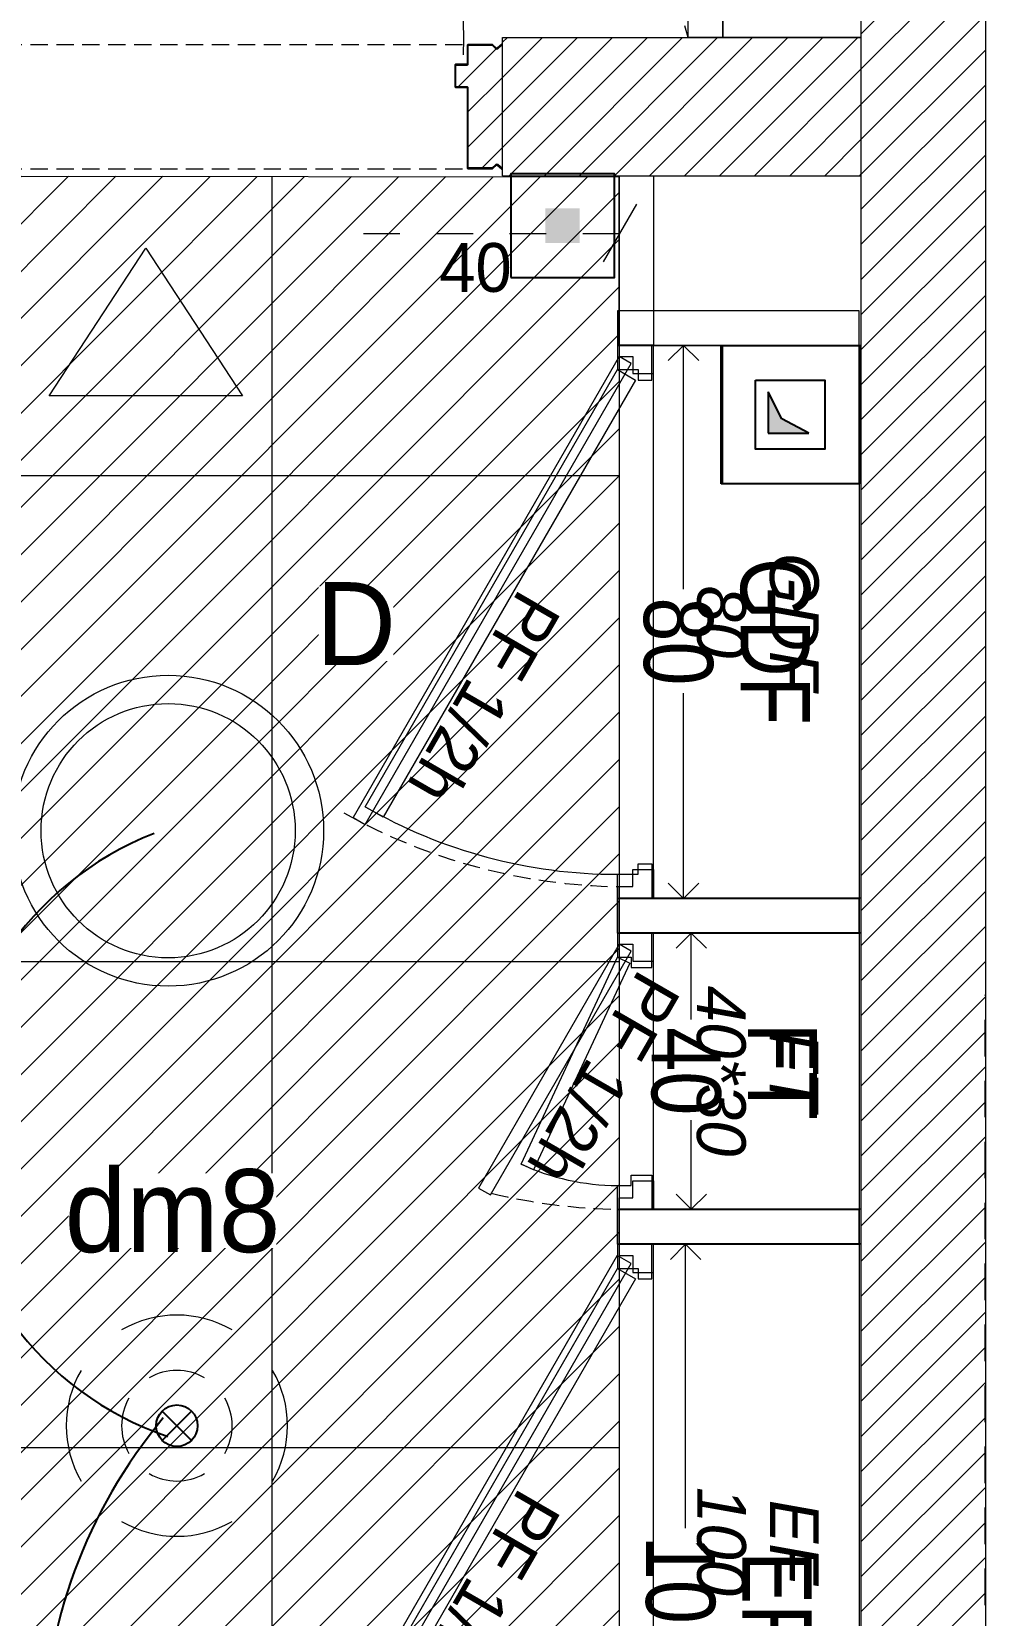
# Model space of a CAD drawing. Header units: centimetres. Extents: x 2666 to 9670, y 1889 to 5633.
# Drawn here: x 5065 to 5203, y 4479.7 to 4708.7 of the extents above; entities that cross this region are included whole.
import ezdxf

# ---------------------------------------------------------------- set-up
doc = ezdxf.new("R2010")
doc.units = ezdxf.units.CM
doc.header["$LTSCALE"] = 12.7
doc.header["$PDMODE"] = 1
doc.header["$PDSIZE"] = -2
for name, pattern in [('prlm_vmc', [0.282222, 0.141111, -0.141111]), ('Style de ligne -11', [0.694444, 0.41656, -0.277884]), ('Style de ligne -13', [0.295276, 0.19685, -0.098425]), ('Style de ligne -5', [0.41656, 0.13885, -0.27771]), ('VW-01', [0.83312, 0.41656, -0.41656])]:
    doc.linetypes.add(name, pattern=pattern)
doc.layers.add('B faience', color=7, linetype='Style de ligne -11', lineweight=13, true_color=0x0040ff)
for name, color, linetype, lineweight in [('B Faux plafonds', 7, 'Continuous', 5), ('B GÈnÈral', 7, 'Continuous', 5), ('B Général', 7, 'Continuous', 5), ('C ANNOTATIONS-prestations', 7, 'Continuous', 5), ('C ANNOTATIONS-prestations-1', 7, 'Continuous', 5), ('prlm-ELEC-CFO', 1, 'Continuous', 25), ('prlm-GAZ', 2, 'Continuous', 25), ('prlm-TELECOM', 1, 'Continuous', 25)]:
    doc.layers.add(name, color=color, linetype=linetype, lineweight=lineweight)
doc.layers.add('prlm-EAU-EF', color=161, linetype='Continuous')
doc.layers.add('prlm-MOD-PB', color=123, linetype='Continuous')
doc.styles.add('Eurostile', font='')
doc.styles.add('Eurostile (italic)', font='')
doc.styles.add('prlm-elec-cfo', font='comic.ttf', dxfattribs={"height": 12})
doc.styles.add('prlm-narrow', font='swissc.ttf', dxfattribs={"height": 10})
doc.styles.get('Eurostile').set_extended_font_data('Eurostile')
doc.styles.get('Eurostile (italic)').set_extended_font_data('Eurostile', italic=True)
pattern_1 = [(45, (0, 0), (2.4253472, -2.6458333), [])]

# ---------------------------------------------------------------- blocks, each defined once
blk = doc.blocks.new('Groupe-25-1')
at = {"layer": 'B Général', "flags": 128}
for points in [[(-65.63, 90), (-25.63, 90), (-25.63, 60), (-65.63, 60)], [(-65.63, 55), (-63.96, 55), (-63.96, 57), (-61.5, 57), (-61.5, 60), (-65.63, 60), (-65.63, 60), (-65.63, 60), (-65.63, 55.71), (-65.63, 55.71)], [(-25.63, 55), (-27.3, 55), (-27.3, 57), (-29.76, 57), (-29.76, 60), (-25.63, 60), (-25.63, 60), (-25.63, 60), (-25.63, 55.71), (-25.63, 55.71)], [(-63.96, 55), (-28.7, 34.64), (-27.7, 36.37), (-62.96, 56.73)]]:
    blk.add_lwpolyline(points, close=True, dxfattribs=at)
at = {"layer": 'B Général', "color": 7, "linetype": 'Style de ligne -13', "lineweight": 5}
blk.add_arc((-109.57, 56.15), 83.95, 346.4625, 359.2185, dxfattribs=at)
at = {"layer": 'B Général', "color": 7, "insert": (-45.63, 75), "char_height": 7.059, "attachment_point": 5, "line_spacing_factor": 0.894142, "style": 'Eurostile (italic)'}
blk.add_mtext('FT\\P40*30', dxfattribs=at)
at = {"layer": 'C ANNOTATIONS-prestations', "insert": (-57.08, 64.09), "char_height": 7.059, "attachment_point": 1, "rotation": 330, "line_spacing_factor": 0.894142, "style": 'Eurostile'}
blk.add_mtext('PF 1/2h', dxfattribs=at)
blk = doc.blocks.new('GT BAT A (2D)')
at = {"layer": 'B Général', "color": 7, "linetype": 'Continuous', "lineweight": 13}
for p, q in [((-70.63, 90), (-70.63, 55)), ((-65.63, 90), (-65.63, 55)), ((-25.63, 90), (-25.63, 55)), ((-20.63, 90), (-20.63, 55))]:
    blk.add_line(p, q, dxfattribs=at)
at = {"layer": 'B Général', "color": 7, "linetype": 'Continuous', "lineweight": 5}
for p, q in [((-70.63, 90), (-70.63, 55)), ((-70.63, 90), (-65.63, 90)), ((-65.63, 90), (-65.63, 55)), ((-25.63, 90), (-25.63, 55)), ((-25.63, 90), (-20.63, 90)), ((-20.63, 90), (-20.63, 55)), ((-70.63, 55), (-65.63, 55)), ((-25.63, 55), (-20.63, 55))]:
    blk.add_line(p, q, dxfattribs=at)
at = {"layer": 'B Général', "flags": 128}
for points in [[(-150.63, 90), (-70.63, 90), (-70.63, 60), (-150.63, 60)], [(-20.63, 90), (79.37, 90), (79.37, 60), (-20.63, 60)], [(-150.63, 55), (-148.96, 55), (-148.96, 57), (-146.5, 57), (-146.5, 60), (-150.63, 60), (-150.63, 60), (-150.63, 60), (-150.63, 55.71), (-150.63, 55.71)], [(-70.63, 55), (-72.3, 55), (-72.3, 57), (-74.76, 57), (-74.76, 60), (-70.63, 60), (-70.63, 60), (-70.63, 60), (-70.63, 55.71), (-70.63, 55.71)], [(-20.63, 55), (-18.96, 55), (-18.96, 57), (-16.5, 57), (-16.5, 60), (-20.63, 60), (-20.63, 60), (-20.63, 60), (-20.63, 55.71), (-20.63, 55.71)], [(-148.96, 55), (-82.28, 16.5), (-81.28, 18.23), (-147.96, 56.73)], [(-18.96, 54.72), (62.75, 7.54), (63.91, 9.56), (-17.8, 56.73)]]:
    blk.add_lwpolyline(points, close=True, dxfattribs=at)
at = {"layer": 'B Général', "color": 7, "linetype": 'Style de ligne -13', "lineweight": 5}
blk.add_arc((-156.24, 56.15), 83.95, 330.7815, 359.2185, dxfattribs=at)
at = {"layer": 'B Général', "color": 7}
blk.add_blockref('Groupe-25-1', (0, 0), dxfattribs=at)
at = {"layer": 'B Général', "color": 7, "char_height": 7.059, "attachment_point": 5, "line_spacing_factor": 0.894142, "style": 'Eurostile (italic)'}
for s, insert in [('GDF\\P80', (-110.59, 75.04)), ('EF\\P100', (22.41, 75.04))]:
    blk.add_mtext(s, dxfattribs=dict(at, insert=insert))
at = {"layer": 'C ANNOTATIONS-prestations', "char_height": 7.059, "attachment_point": 1, "rotation": 330, "line_spacing_factor": 0.894142, "style": 'Eurostile'}
for insert in [(-112.08, 46.77), (17.92, 46.77)]:
    blk.add_mtext('PF 1/2h', dxfattribs=dict(at, insert=insert))
blk = doc.blocks.new('xi.resagaz10')
at = {"layer": 'prlm-MOD-PB'}
blk.add_hatch(color=0, dxfattribs=at).paths.add_polyline_path([(1.81, -1.7), (3.77, -5.6), (7.71, -7.7), (1.81, -7.7)], flags=16)
at = {"layer": 'prlm-MOD-PB', "color": 0}
for p, q in [((1.81, -1.7), (1.81, -7.7)), ((3.77, -5.6), (1.81, -1.7)), ((7.71, -7.7), (3.77, -5.6)), ((1.81, -7.7), (7.71, -7.7))]:
    blk.add_line(p, q, dxfattribs=at)
blk.add_lwpolyline([(0, 0), (10, 0), (10, -10), (0, -10)], close=True, dxfattribs=at)
blk = doc.blocks.new('xi.ef100')
at = {"layer": 'prlm-EAU-EF', "color": 0, "lineweight": 9}
for p, q in [((0, 0), (100, 0)), ((0, -30), (0, -35)), ((5, -30), (0, -30)), ((3.5, -32), (5, -32)), ((3.5, -35), (3.5, -32)), ((5, -32), (5, -30)), ((95, -30), (100, -30)), ((95, -32), (95, -30)), ((96.5, -32), (95, -32)), ((96.5, -35), (96.5, -32)), ((100, -30), (100, -35)), ((3.5, -35), (5, -32.4)), ((5, -32.4), (85.54, -78.9)), ((0, -35), (3.5, -35)), ((84.04, -81.5), (3.5, -35)), ((100, -35), (96.5, -35)), ((85.54, -78.9), (84.04, -81.5))]:
    blk.add_line(p, q, dxfattribs=at)
for points in [[(0, -35), (0, 0), (-5, 0), (-5, -35)], [(105, -35), (100, -35), (100, 0), (105, 0)]]:
    blk.add_lwpolyline(points, close=True, dxfattribs=at)
at = {"layer": 'prlm-EAU-EF', "color": 7, "lineweight": 9}
for points in [[(0, -25.13), (2.2, -22.94)], [(41.09, -25.13), (0, -25.13)], [(0, -25.13), (2.2, -27.33)], [(100, -25.13), (62.38, -25.13)], [(100, -25.13), (97.8, -22.94)], [(100, -25.13), (97.8, -27.33)]]:
    blk.add_lwpolyline(points, dxfattribs=at)
at = {"layer": 'prlm-EAU-EF', "color": 0, "lineweight": 9}
blk.add_arc((3.5, -35), 93, 330, 0, dxfattribs=at)
at = {"layer": 'prlm-EAU-EF', "color": 0, "lineweight": 9, "insert": (51.73, -11.91), "char_height": 10, "width": 55.6525, "attachment_point": 5, "line_spacing_factor": 0.72, "style": 'prlm-narrow'}
blk.add_mtext('EF', dxfattribs=at)
at = {"layer": 'prlm-EAU-EF', "color": 7, "lineweight": 9, "insert": (51.73, -25.93), "char_height": 10, "width": 55.6525, "attachment_point": 5, "line_spacing_factor": 0.72, "style": 'prlm-narrow'}
blk.add_mtext('100', dxfattribs=at)
blk = doc.blocks.new('xi.ft')
at = {"layer": 'prlm-TELECOM', "color": 0, "lineweight": 9}
for p, q in [((0, 0), (40, 0)), ((5, -30), (0, -30)), ((0, -30), (0, -35)), ((5, -33), (5, -30)), ((35, -33), (35, -30)), ((35, -30), (40, -30)), ((40, -35), (40, -30)), ((3.5, -35), (3.5, -33)), ((3.5, -33), (5, -33)), ((3.5, -35), (4.35, -33.19)), ((4.35, -33.19), (34.25, -47.13)), ((36.5, -33), (35, -33)), ((36.5, -35), (36.5, -33)), ((0, -35), (3.5, -35)), ((33.41, -48.95), (3.5, -35)), ((40, -35), (36.5, -35)), ((34.25, -47.13), (33.41, -48.95))]:
    blk.add_line(p, q, dxfattribs=at)
for points in [[(0, -35), (0, 0), (-5, 0), (-5, -35)], [(45, -35), (40, -35), (40, 0), (45, 0)]]:
    blk.add_lwpolyline(points, close=True, dxfattribs=at)
at = {"layer": 'prlm-TELECOM', "color": 7, "lineweight": 9}
for points in [[(0, -24.32), (2.2, -22.12)], [(39.94, -24.32), (37.74, -22.12)], [(12.5, -24.32), (0, -24.32)], [(0, -24.32), (2.2, -26.52)], [(39.94, -24.32), (27.08, -24.32)], [(39.94, -24.32), (37.74, -26.52)]]:
    blk.add_lwpolyline(points, dxfattribs=at)
at = {"layer": 'prlm-TELECOM', "color": 0, "lineweight": 9}
blk.add_arc((3.5, -35), 33, 335, 0, dxfattribs=at)
at = {"layer": 'prlm-TELECOM', "color": 0, "lineweight": 9, "insert": (19.99, -11.1), "char_height": 10, "width": 55.6525, "attachment_point": 5, "line_spacing_factor": 0.72, "style": 'prlm-narrow'}
blk.add_mtext('FT', dxfattribs=at)
at = {"layer": 'prlm-TELECOM', "color": 7, "lineweight": 9, "insert": (19.99, -25.12), "char_height": 10, "width": 55.6525, "attachment_point": 5, "line_spacing_factor": 0.72, "style": 'prlm-narrow'}
blk.add_mtext('40', dxfattribs=at)
blk = doc.blocks.new('xi.gdf70')
at = {"layer": 'prlm-GAZ', "color": 0, "lineweight": 9}
for p, q in [((0, 0), (80, 0)), ((0, -30), (0, -35)), ((5, -30), (0, -30)), ((3.5, -32), (5, -32)), ((3.5, -35), (3.5, -32)), ((5, -32), (5, -30)), ((75, -30), (80, -30)), ((75, -32), (75, -30)), ((76.5, -32), (75, -32)), ((76.5, -35), (76.5, -32)), ((80, -30), (80, -35)), ((0, -35), (3.5, -35)), ((80, -35), (76.5, -35))]:
    blk.add_line(p, q, dxfattribs=at)
for points in [[(0, -35), (0, 0), (-5, 0), (-5, -35)], [(85, -35), (80, -35), (80, 0), (85, 0)], [(5, -32.4), (68.22, -68.9), (66.72, -71.5), (3.5, -35)]]:
    blk.add_lwpolyline(points, close=True, dxfattribs=at)
at = {"layer": 'prlm-GAZ', "color": 0, "linetype": 'prlm_vmc', "ltscale": 15}
blk.add_lwpolyline([(0, 0), (20, 0), (20, -20), (0, -20)], close=True, dxfattribs=at)
at = {"layer": 'prlm-GAZ', "color": 7, "lineweight": 9}
for points in [[(0, -25.44), (2.2, -23.24)], [(80, -25.44), (77.8, -23.24)], [(35.26, -25.44), (0, -25.44)], [(0, -25.44), (2.2, -27.64)], [(80, -25.44), (50.29, -25.44)], [(80, -25.44), (77.8, -27.64)]]:
    blk.add_lwpolyline(points, dxfattribs=at)
at = {"layer": 'prlm-GAZ', "color": 0, "lineweight": 9}
blk.add_arc((3.5, -35), 73, 330, 0, dxfattribs=at)
at = {"layer": 'prlm-GAZ', "color": 0, "lineweight": 9, "insert": (42.81, -12.22), "char_height": 10, "width": 55.6525, "attachment_point": 5, "line_spacing_factor": 0.72, "style": 'prlm-narrow'}
blk.add_mtext('GDF', dxfattribs=at)
at = {"layer": 'prlm-GAZ', "color": 7, "lineweight": 9, "insert": (42.81, -26.24), "char_height": 10, "width": 55.6525, "attachment_point": 5, "line_spacing_factor": 0.72, "style": 'prlm-narrow'}
blk.add_mtext('80', dxfattribs=at)
blk = doc.blocks.new('xi.BSO')
at = {"layer": 'prlm-ELEC-CFO', "lineweight": 5}
blk.add_hatch(color=0, dxfattribs=at).paths.add_polyline_path([(-2.5, -2.5), (2.5, -2.5), (2.5, 2.5), (-2.5, 2.5)])
at = {"layer": 'prlm-ELEC-CFO', "color": 0, "flags": 128}
blk.add_lwpolyline([(-7.5, -7.5), (7.5, -7.5), (7.5, 7.5), (-7.5, 7.5)], close=True, dxfattribs=at)
blk = doc.blocks.new('xi.lumD')
at = {"layer": 'prlm-ELEC-CFO', "color": 0, "linetype": 'ByBlock', "lineweight": 13}
for radius in [22.49, 18.39]:
    blk.add_circle((0, 0), radius, dxfattribs=at)
blk = doc.blocks.new('xi.dm8')
at = {"layer": 'prlm-ELEC-CFO', "color": 0}
for points in [[(-2.12, 2.12), (2.12, -2.12)], [(2.12, 2.12), (-2.12, -2.12)]]:
    blk.add_lwpolyline(points, dxfattribs=at)
blk.add_circle((0, 0), 3, dxfattribs=at)
at = {"layer": 'prlm-ELEC-CFO', "color": 0, "lineweight": 13}
for radius, start, end in [(16, 60, 120), (16, 150, 210), (8, 60, 120), (16, 330, 30), (8, 150, 210), (8, 330, 30), (8, 240, 300), (16, 240, 300)]:
    blk.add_arc((0, 0), radius, start, end, dxfattribs=at)
blk = doc.blocks.new('Groupe-12-1')
at = {"layer": 'B Général', "flags": 128}
for points in [[(-31.46, -5.77), (-31.46, -0.77), (-28.96, -0.77), (-28.96, -3.27), (-26.46, -3.27), (-26.46, -5.77)], [(26.04, -0.77), (26.04, -3.27), (-28.96, -3.27), (-28.96, -0.77)], [(28.54, -5.77), (28.54, -0.77), (26.04, -0.77), (26.04, -3.27), (23.54, -3.27), (23.54, -5.77)]]:
    blk.add_lwpolyline(points, close=True, dxfattribs=at)
blk = doc.blocks.new('TE')
at = {"layer": 'B Général', "color": 7, "linetype": 'Style de ligne -5', "lineweight": 5}
blk.add_line((-31.46, -0.77), (26.39, 15.56), dxfattribs=at)
at = {"layer": 'B Général', "flags": 128}
blk.add_lwpolyline([(28.54, -5.77), (28.54, -25.77), (-31.46, -25.77), (-31.46, -5.77)], close=True, dxfattribs=at)
at = {"layer": 'B Général', "color": 7, "flags": 128}
blk.add_lwpolyline([(15.79, -14.77), (15.79, -25.77), (-16.46, -25.77), (-16.46, -14.77)], close=True, dxfattribs=at)
at = {"layer": 'B Général', "color": 7, "linetype": 'Style de ligne -5', "lineweight": 5}
blk.add_arc((-34.54, -0.77), 63.08, 359.9968, 14.9984, dxfattribs=at)
at = {"layer": 'B Général', "color": 7}
blk.add_blockref('Groupe-12-1', (0, 0), dxfattribs=at)
at = {"layer": 'B Général', "insert": (-0.34, -16.07), "char_height": 7.059, "width": 32.25, "attachment_point": 2, "line_spacing_factor": 0.894142, "style": 'Eurostile'}
blk.add_mtext('TE ', dxfattribs=at)
at = {"layer": 'C ANNOTATIONS-prestations', "insert": (-0.34, -14.77), "char_height": 4.706, "width": 32.25, "attachment_point": 8, "line_spacing_factor": 0.894142, "style": 'Eurostile'}
blk.add_mtext('60x20', dxfattribs=at)

msp = doc.modelspace()

# ---------------------------------------------------------------- hatches: boundary and pattern name
at = {"layer": 'B Faux plafonds', "linetype": 'Continuous', "lineweight": 5, "true_color": 0xaaaaaa}
h = msp.add_hatch(dxfattribs=at)
h.set_pattern_fill('F_P__SOFFITE', color=253, style=0, pattern_type=2)
h.set_pattern_definition([(45, (0, 0.2205), (-3.5277778, 3.3072917), [])])
h.paths.add_polyline_path([(4337.44, 3228.48), (4207.44, 3228.48), (4207.44, 4282.39), (4659.96, 4282.39), (4659.96, 4330.39), (5019.96, 4330.39), (5019.96, 4687.89), (5150.04, 4687.72), (5150.04, 4282.39), (6787.89, 4282.39), (6787.89, 4152.39), (4337.44, 4152.39)])
at = {"layer": 'B GÈnÈral', "linetype": 'Continuous', "lineweight": 5}
h = msp.add_hatch(dxfattribs=at)
h.set_pattern_fill('50_BETON', style=0, pattern_type=2)
h.set_pattern_definition(pattern_1)
h.paths.add_polyline_path([(5185.04, 4300.39), (5203.04, 4300.39), (5203.04, 5093.28), (5185.04, 5093.28)])
h = msp.add_hatch(dxfattribs=at)
h.set_pattern_fill('50_BETON', style=0, pattern_type=2)
h.set_pattern_definition(pattern_1)
h.paths.add_polyline_path([(5185.04, 4687.89), (5185.04, 4707.89), (5133.16, 4707.89), (5133.16, 4687.89)])
h = msp.add_hatch(dxfattribs=at)
h.set_pattern_fill('50_BETON', style=0, pattern_type=2)
h.set_pattern_definition(pattern_1)
edge = h.paths.add_edge_path()
edge.add_line((5133.16, 4688.94), (5132.5, 4689.52))
edge.add_line((5132.5, 4689.52), (5132.49, 4689.52))
edge.add_arc((5132.36, 4689.37), 0.2, 48.9909, 131.0091)
edge.add_line((5132.23, 4689.52), (5132.22, 4689.52))
edge.add_line((5132.22, 4689.52), (5131.66, 4689.03))
edge.add_line((5131.66, 4689.03), (5131.66, 4689.03))
edge.add_arc((5131.63, 4689.07), 0.05, 270, 311.0091, ccw=False)
edge.add_line((5131.63, 4689.02), (5131.63, 4689.02))
edge.add_line((5131.63, 4689.02), (5128.26, 4689.02))
edge.add_line((5128.26, 4689.02), (5128.26, 4689.02))
edge.add_arc((5128.26, 4689.06), 0.0435, 180, 270, ccw=False)
edge.add_line((5128.21, 4689.06), (5128.21, 4700.58))
edge.add_arc((5128.04, 4700.58), 0.174, 0, 90)
edge.add_line((5128.04, 4700.76), (5128.01, 4700.76))
edge.add_line((5128.01, 4700.76), (5126.46, 4700.76))
edge.add_line((5126.46, 4700.76), (5126.46, 4700.76))
edge.add_arc((5126.46, 4700.8), 0.0435, 180, 270, ccw=False)
edge.add_line((5126.41, 4700.8), (5126.41, 4703.85))
edge.add_arc((5126.46, 4703.85), 0.0435, 90, 180, ccw=False)
edge.add_line((5126.46, 4703.89), (5126.46, 4703.89))
edge.add_line((5126.46, 4703.89), (5128.01, 4703.89))
edge.add_line((5128.01, 4703.89), (5128.04, 4703.89))
edge.add_arc((5128.04, 4704.06), 0.174, 270, 360)
edge.add_line((5128.21, 4704.06), (5128.21, 4706.71))
edge.add_arc((5128.26, 4706.71), 0.0435, 90, 180, ccw=False)
edge.add_line((5128.26, 4706.76), (5128.26, 4706.76))
edge.add_line((5128.26, 4706.76), (5131.63, 4706.76))
edge.add_line((5131.63, 4706.76), (5131.63, 4706.76))
edge.add_arc((5131.63, 4706.71), 0.05, 48.9909, 90, ccw=False)
edge.add_line((5131.66, 4706.75), (5131.66, 4706.75))
edge.add_line((5131.66, 4706.75), (5132.22, 4706.26))
edge.add_line((5132.22, 4706.26), (5132.23, 4706.25))
edge.add_arc((5132.36, 4706.4), 0.2, 228.9909, 306.9033)
edge.add_line((5132.48, 4706.24), (5132.49, 4706.25))
edge.add_line((5132.49, 4706.25), (5133, 4706.7))
edge.add_line((5133, 4706.7), (5133, 4706.7))
edge.add_line((5133, 4706.7), (5133.16, 4706.84))
edge.add_line((5133.16, 4706.84), (5133.16, 4688.94))
at = {"layer": 'C ANNOTATIONS-prestations-1', "linetype": 'Continuous', "lineweight": 9, "true_color": 0x989898}
h = msp.add_hatch(dxfattribs=at)
h.set_pattern_fill('DALETTES TERRASSE 50X50', color=252, scale=1.406016, style=0, pattern_type=2)
h.set_pattern_definition([(0, (4678, 4152.39), (4e-15, -70.3008), []), (-90, (4678, 4152.39), (70.3008, 0), [])])
h.paths.add_polyline_path([(4337.44, 3228.48), (4207.44, 3228.48), (4207.44, 4282.39), (4659.96, 4282.39), (4659.96, 4330.39), (5019.96, 4330.39), (5019.96, 4687.89), (5150.04, 4687.72), (5150.04, 4282.39), (6787.89, 4282.39), (6787.89, 4152.39), (4337.44, 4152.39)])

# ---------------------------------------------------------------- linework, layer by layer
at = {"layer": 'B faience', "lineweight": 18, "flags": 128}
msp.add_lwpolyline([(5279.03, 4398.39), (5203.03, 4398.39), (5203.03, 4569.39)], dxfattribs=at)
at = {"layer": 'B Général', "color": 7, "linetype": 'Continuous', "lineweight": 18}
for p, q in [((5185.04, 5093.28), (5185.04, 4300.39)), ((5203.04, 5093.28), (5203.04, 4300.39)), ((5133.16, 4707.89), (5185.04, 4707.89)), ((5133.16, 4687.89), (5185.04, 4687.89))]:
    msp.add_line(p, q, dxfattribs=at)
at = {"layer": 'B Général', "color": 7, "linetype": 'Continuous', "lineweight": 5}
for p, q in [((5185.04, 5093.28), (5185.04, 4300.39)), ((5203.04, 5093.28), (5203.04, 4300.39)), ((5133.16, 4707.89), (5185.04, 4707.89)), ((5133.16, 4687.89), (5133.16, 4707.89)), ((5133.16, 4687.89), (5185.04, 4687.89)), ((5150.07, 4663.39), (5150.07, 4687.89)), ((5155.07, 4663.39), (5155.07, 4687.89)), ((5155.07, 4663.39), (5150.07, 4663.39))]:
    msp.add_line(p, q, dxfattribs=at)
at = {"layer": 'B Général', "linetype": 'Style de ligne -13', "lineweight": 5}
for p, q in [((5034.86, 4706.89), (5128.26, 4706.89)), ((5034.86, 4688.89), (5128.26, 4688.89))]:
    msp.add_line(p, q, dxfattribs=at)
at = {"layer": 'B Général', "color": 7, "linetype": 'Continuous', "lineweight": 13}
for p, q in [((5150.07, 4663.39), (5150.07, 4687.89)), ((5155.07, 4663.39), (5155.07, 4687.89))]:
    msp.add_line(p, q, dxfattribs=at)
at = {"layer": 'B Général', "color": 49, "linetype": 'Continuous', "lineweight": 5}
for p, q in [((5067.56, 4656.04), (5081.56, 4677.39)), ((5081.56, 4677.39), (5095.56, 4656.04)), ((5095.56, 4656.04), (5067.56, 4656.04))]:
    msp.add_line(p, q, dxfattribs=at)
at = {"layer": 'B Général', "linetype": 'Continuous', "lineweight": 5, "flags": 128}
msp.add_lwpolyline([(5128.06, 4706.71), (5128.06, 4704.06, -0.414214), (5128.02, 4704.02), (5128.01, 4704.02), (5126.46, 4704.02), (5126.44, 4704.02, 0.414214), (5126.26, 4703.85), (5126.26, 4700.8, 0.414214), (5126.44, 4700.63), (5126.46, 4700.63), (5128.01, 4700.63), (5128.02, 4700.63, -0.414214), (5128.06, 4700.58), (5128.06, 4689.06, 0.414214), (5128.24, 4688.89), (5128.26, 4688.89), (5131.63, 4688.89), (5131.63, 4688.89, 0.18087), (5131.77, 4688.94), (5131.77, 4688.94), (5132.32, 4689.42), (5132.33, 4689.43, -0.373975), (5132.39, 4689.43), (5132.39, 4689.42), (5133.06, 4688.85), (5133.16, 4688.94), (5132.5, 4689.52), (5132.49, 4689.52, 0.373975), (5132.23, 4689.52), (5132.22, 4689.52), (5131.66, 4689.03), (5131.66, 4689.03, -0.18087), (5131.63, 4689.02), (5131.63, 4689.02), (5128.26, 4689.02), (5128.26, 4689.02, -0.414214), (5128.21, 4689.06), (5128.21, 4700.58, 0.414214), (5128.04, 4700.76), (5128.01, 4700.76), (5126.46, 4700.76), (5126.46, 4700.76, -0.414214), (5126.41, 4700.8), (5126.41, 4703.85, -0.414214), (5126.46, 4703.89), (5126.46, 4703.89), (5128.01, 4703.89), (5128.04, 4703.89, 0.414214), (5128.21, 4704.06), (5128.21, 4706.71, -0.414214), (5128.26, 4706.76), (5128.26, 4706.76), (5131.63, 4706.76), (5131.63, 4706.76, -0.18087), (5131.66, 4706.75), (5131.66, 4706.75), (5132.22, 4706.26), (5132.23, 4706.25, 0.353689), (5132.48, 4706.24), (5132.49, 4706.25), (5133, 4706.7), (5133, 4706.7), (5133.16, 4706.84), (5133.06, 4706.93), (5132.44, 4706.4, -0.385556), (5132.33, 4706.35), (5132.32, 4706.35), (5131.77, 4706.84), (5131.77, 4706.84, 0.18087), (5131.63, 4706.89), (5131.63, 4706.89), (5128.26, 4706.89), (5128.24, 4706.89, 0.414214)], format="xyb", close=True, dxfattribs=at)
at = {"layer": 'B Général', "color": 7, "linetype": 'Continuous', "lineweight": 18, "flags": 128}
msp.add_lwpolyline([(5185.04, 4663.39), (5185.04, 4643.39), (5165.04, 4643.39), (5165.04, 4663.39)], close=True, dxfattribs=at)
at = {"layer": 'B Général', "color": 7, "linetype": 'Continuous', "lineweight": 5}
msp.add_arc((5033.06, 4707.39), 94.5, 358.7677, 90, dxfattribs=at)
at = {"layer": 'B Général', "linetype": 'Continuous', "lineweight": 5}
msp.add_point((5170.04, 4658.39), dxfattribs=at)
at = {"layer": 'C ANNOTATIONS-prestations', "color": 1, "linetype": 'Continuous', "lineweight": 5, "true_color": 0xff1711}
msp.add_line((5152.57, 4683.79), (5147.75, 4675.44), dxfattribs=at)
at = {"layer": 'C ANNOTATIONS-prestations', "color": 1, "linetype": 'VW-01', "lineweight": 5, "true_color": 0xff0000}
msp.add_line((5150.07, 4679.46), (5110.07, 4679.46), dxfattribs=at)
at = {"layer": 'C ANNOTATIONS-prestations', "color": 7, "linetype": 'Continuous', "lineweight": 5, "flags": 128}
msp.add_lwpolyline([(4337.44, 3228.48), (4207.44, 3228.48), (4207.44, 4282.39), (4659.96, 4282.39), (4659.96, 4330.39), (5019.96, 4330.39), (5019.96, 4687.89), (5150.04, 4687.72), (5150.04, 4282.39), (6787.89, 4282.39), (6787.89, 4152.39), (4337.44, 4152.39)], close=True, dxfattribs=at)
msp.add_lwpolyline([(4337.44, 3228.48), (4207.44, 3228.48), (4207.44, 4282.39), (4659.96, 4282.39), (4659.96, 4330.39), (5019.96, 4330.39), (5019.96, 4687.89), (5150.04, 4687.72), (5150.04, 4282.39), (6787.89, 4282.39), (6787.89, 4152.39), (4337.44, 4152.39)], close=True, dxfattribs=at)
at = {"layer": 'prlm-ELEC-CFO'}
msp.add_arc((5141.74, 4459.98), 75.17, 140.0875, 217.4552, dxfattribs=at)

# ---------------------------------------------------------------- block references
at = {"layer": 'B Général', "color": 7}
for name, p, rotation in [('TE', (5159.27, 4739.35), 90.0000000000904), ('GT BAT A (2D)', (5095.04, 4512.76), 270)]:
    msp.add_blockref(name, p, dxfattribs=dict(at, rotation=rotation))
at = {"layer": 'prlm-EAU-EF', "rotation": 270}
msp.add_blockref('xi.ef100', (5184.8, 4533.34), dxfattribs=at)
at = {"layer": 'prlm-ELEC-CFO'}
for name, p in [('xi.BSO', (5141.85, 4680.67)), ('xi.dm8', (5086.04, 4507.09))]:
    msp.add_blockref(name, p, dxfattribs=at)
at = {"layer": 'prlm-ELEC-CFO', "rotation": 90}
msp.add_blockref('xi.lumD', (5084.78, 4593.15), dxfattribs=at)
at = {"layer": 'prlm-GAZ', "rotation": 270}
msp.add_blockref('xi.gdf70', (5184.8, 4663.34), dxfattribs=at)
at = {"layer": 'prlm-MOD-PB'}
msp.add_blockref('xi.resagaz10', (5169.8, 4658.34), dxfattribs=at)
at = {"layer": 'prlm-TELECOM', "rotation": 270}
msp.add_blockref('xi.ft', (5184.8, 4578.34), dxfattribs=at)

# ---------------------------------------------------------------- texts
at = {"layer": 'C ANNOTATIONS-prestations', "color": 1, "true_color": 0xff1711, "insert": (5129.25, 4678.15), "char_height": 7.059, "attachment_point": 2, "line_spacing_factor": 0.894142, "style": 'Eurostile'}
msp.add_mtext('40', dxfattribs=at)

# ---------------------------------------------------------------- next in the draw order: texts
at = {"layer": 'prlm-ELEC-CFO', "lineweight": 20, "char_height": 12, "attachment_point": 2, "line_spacing_factor": 0.8, "style": 'prlm-elec-cfo', "bg_fill": 3, "box_fill_scale": 0.95, "bg_fill_color": 256, "bg_fill_transparency": 0}
for s, insert in [('D', (5111.96, 4629.1)), ('dm8', (5085.41, 4544.19))]:
    msp.add_mtext(s, dxfattribs=dict(at, insert=insert))

# ---------------------------------------------------------------- next in the draw order: linework, layer by layer
at = {"layer": 'prlm-ELEC-CFO'}
msp.add_arc((5099.66, 4549.5), 46.44, 111.3702, 251.276, dxfattribs=at)

doc.saveas('drawing.dxf')
